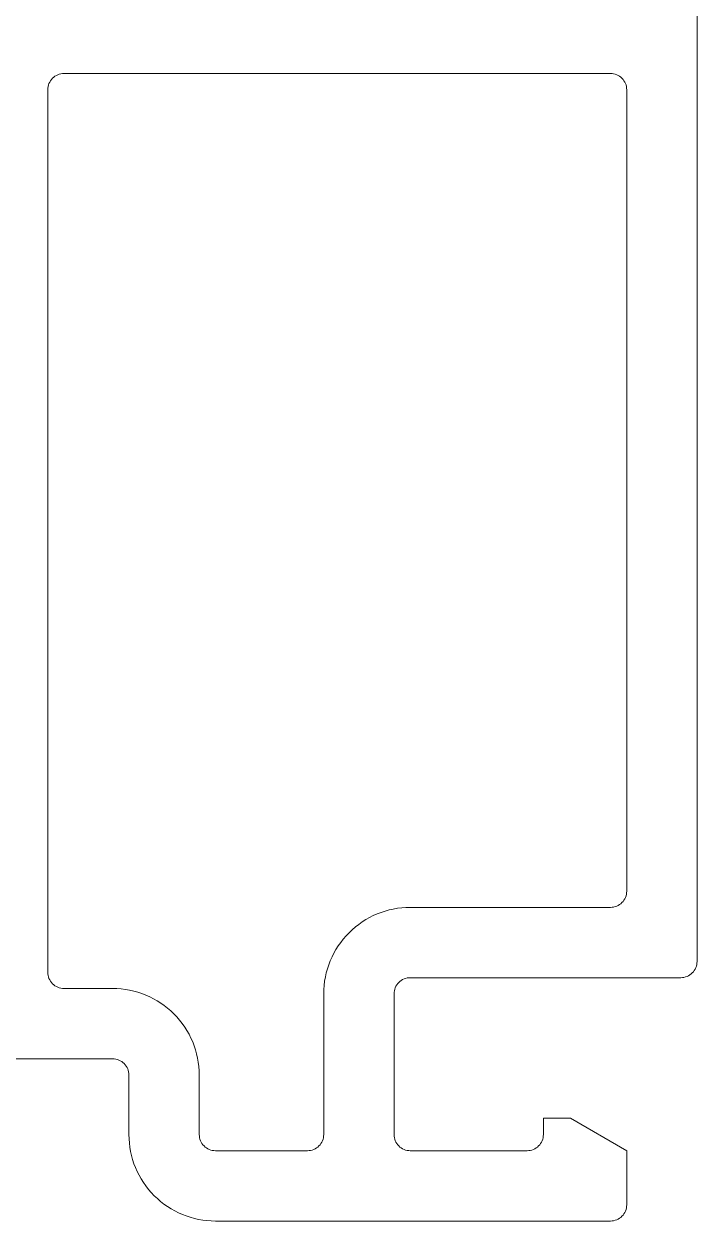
# Model space of a CAD drawing. Header units: inches. Extents: x -3905 to 10892, y 1064 to 9590.
# Drawn here: x 2679.231 to 2679.853, y 3793.583 to 3794.69 of the extents above; entities that cross this region are included whole.
import ezdxf

# ---------------------------------------------------------------- set-up
doc = ezdxf.new("R2010")
doc.units = ezdxf.units.IN
doc.header["$MEASUREMENT"] = 0
doc.layers.add('SECTIONS', color=70, linetype='Continuous', lineweight=0)

msp = doc.modelspace()

# ---------------------------------------------------------------- linework, layer by layer
at = {"layer": 'SECTIONS', "lineweight": 0}
msp.add_lwpolyline([(2678.84348, 3793.7331), (2679.31348, 3793.7331, -0.4142136), (2679.32848, 3793.7181), (2679.32848, 3793.6631, 0.4142136), (2679.40848, 3793.5831), (2679.50848, 3793.5831), (2679.77348, 3793.5831, 0.4142136), (2679.78848, 3793.5981), (2679.78848, 3793.6481), (2679.73652, 3793.6781), (2679.71148, 3793.6781), (2679.71148, 3793.6631, -0.4142136), (2679.69648, 3793.6481), (2679.58848, 3793.6481, -0.4142136), (2679.57348, 3793.6631), (2679.57348, 3793.7931, -0.4142136), (2679.58848, 3793.8081), (2679.83848, 3793.8081, 0.4142136), (2679.85348, 3793.8231), (2679.85348, 3795.9831, 0.4142136)], format="xyb", dxfattribs=at)
msp.add_lwpolyline([(2679.40848, 3793.6481, -0.4142136), (2679.39348, 3793.6631), (2679.39348, 3793.7181, 0.4142136), (2679.31348, 3793.7981), (2679.26848, 3793.7981, -0.4142136), (2679.25348, 3793.8131), (2679.25348, 3794.6291, -0.4142136), (2679.26848, 3794.6441), (2679.77348, 3794.6441, -0.4142136), (2679.78848, 3794.6291), (2679.78848, 3793.8881, -0.4142136), (2679.77348, 3793.8731), (2679.58848, 3793.8731, 0.4142136), (2679.50848, 3793.7931), (2679.50848, 3793.6631, -0.4142136), (2679.49348, 3793.6481)], format="xyb", close=True, dxfattribs=at)

doc.saveas('drawing.dxf')
